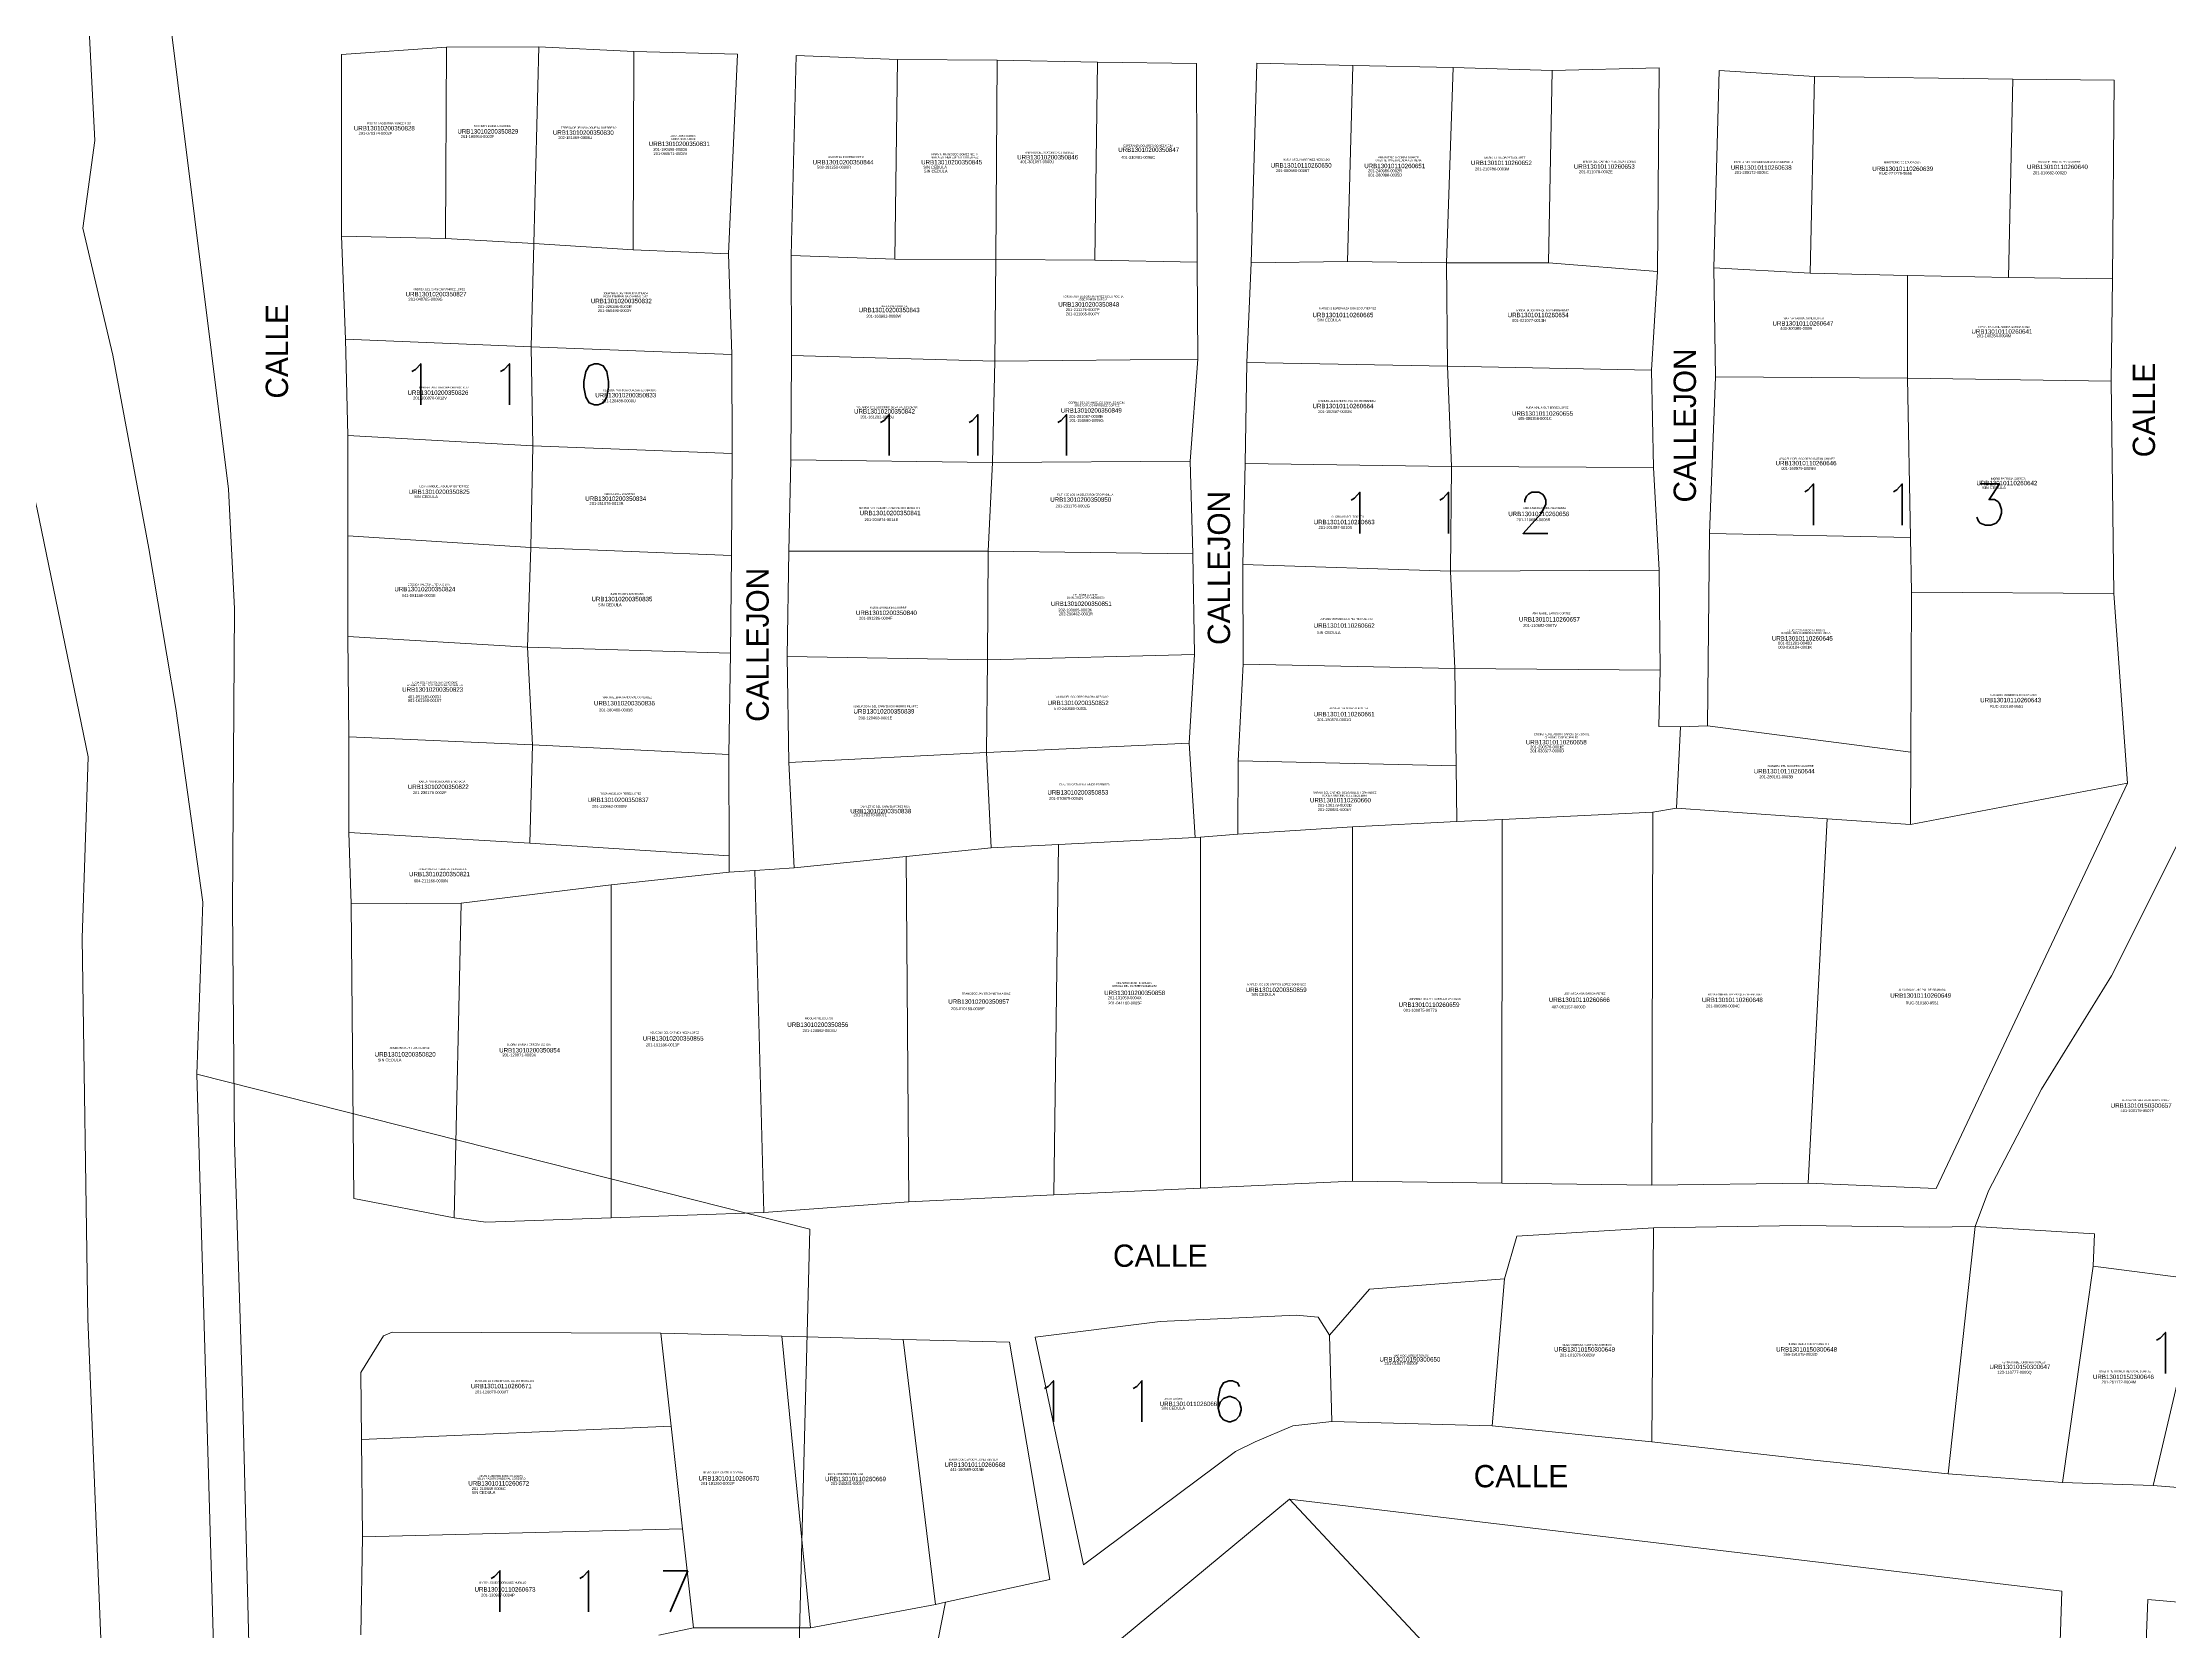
# Model space of a CAD drawing. Header units: metres. Extents: x 610261 to 617471, y 1314831 to 1317846.
# Drawn here: x 617148.4 to 617327.3, y 1316805.4 to 1316939 of the extents above; entities that cross this region are included whole.
import ezdxf

# ---------------------------------------------------------------- set-up
doc = ezdxf.new("R2010")
doc.units = ezdxf.units.M
for name, color, linetype, lineweight in [('101', 3, 'Continuous', 0), ('1ER CEDULA', 7, 'Continuous', 0), ('1ER PROPIETARIO', 150, 'Continuous', 0), ('2DA CEDULA', 7, 'Continuous', 0), ('2DO PROPIETARIO', 7, 'Continuous', 0), ('486', 7, 'Continuous', 0), ('4861', 7, 'Continuous', 0), ('CALLES', 7, 'Continuous', 0), ('NumMZLote', 172, 'Continuous', 0)]:
    doc.layers.add(name, color=color, linetype=linetype, lineweight=lineweight)
doc.layers.add('2', color=1, linetype='Continuous')
doc.styles.add('Style-ENGINEERING', font='ENGINEERING.shx')
doc.styles.add('Style-Txt', font='txt_____.ttf')

msp = doc.modelspace()

# ---------------------------------------------------------------- linework, layer by layer
at = {"layer": '2', "linetype": 'Continuous', "lineweight": 0}
for points in [[(617165.37555, 1317055.58367), (617161.77855, 1317017.46267), (617160.73555, 1316993.06267), (617157.66755, 1316974.51267), (617156.13055, 1316962.05967), (617152.04755, 1316945.03567), (617152.79455, 1316930.80067)], [(617152.79455, 1316930.80067), (617151.77055, 1316923.43067), (617154.29955, 1316912.75267), (617157.33055, 1316896.48167), (617159.60355, 1316883.00767), (617161.87255, 1316866.73867), (617161.34955, 1316852.25167)], [(617141.61355, 1316929.03567), (617143.38155, 1316919.12067), (617147.93455, 1316899.79767), (617152.23155, 1316878.95067), (617151.70655, 1316863.70167), (617152.18155, 1316831.67567), (617154.16255, 1316783.38067), (617150.55455, 1316735.09267), (617149.73755, 1316682.98867), (617149.46255, 1316663.41767)], [(617208.40355, 1316662.83367), (617212.90955, 1316839.22367), (617161.34955, 1316852.25167)], [(617161.34955, 1316852.25167), (617164.04655, 1316759.98467), (617166.25455, 1316686.01767), (617164.96155, 1316664.66867)]]:
    msp.add_lwpolyline(points, dxfattribs=at)
at = {"layer": '486', "linetype": 'Continuous', "lineweight": 0}
for points in [[(617182.2612, 1316922.54691), (617182.34855, 1316938.63667)], [(617189.68975, 1316922.13439), (617190.12455, 1316938.66867)], [(617198.06232, 1316921.59378), (617198.12155, 1316938.29367)], [(617220.28855, 1316937.62367), (617220.06126, 1316920.81521)], [(617228.57119, 1316920.77998), (617228.67355, 1316937.55967)], [(617236.881, 1316920.72317), (617237.10455, 1316937.39167)], [(617258.13674, 1316920.61769), (617258.58255, 1316937.11167)], [(617266.45602, 1316920.50799), (617267.00955, 1316936.94867)], [(617275.03601, 1316920.49496), (617275.36255, 1316936.69167)], [(617297.0575, 1316919.63463), (617297.41955, 1316936.18067)], [(617313.72338, 1316919.26366), (617314.08855, 1316935.95967)], [(617173.51355, 1316922.74967), (617182.2612, 1316922.54691)], [(617182.2612, 1316922.54691), (617189.68975, 1316922.13439)], [(617189.48237, 1316913.44686), (617189.68975, 1316922.13439)], [(617189.68975, 1316922.13439), (617198.06232, 1316921.59378)], [(617198.06232, 1316921.59378), (617206.06955, 1316921.25667)], [(617220.06126, 1316920.81521), (617211.34655, 1316921.11867)], [(617220.06126, 1316920.81521), (617228.57119, 1316920.77998)], [(617228.57119, 1316920.77998), (617228.46792, 1316912.25061)], [(617228.57119, 1316920.77998), (617236.881, 1316920.72317)], [(617236.881, 1316920.72317), (617245.48855, 1316920.56667)], [(617250.03755, 1316920.50367), (617258.13674, 1316920.61769)], [(617258.13674, 1316920.61769), (617266.45602, 1316920.50799)], [(617266.45602, 1316920.50799), (617275.03601, 1316920.49496)], [(617266.45602, 1316920.50799), (617266.5534, 1316911.80853)], [(617275.03601, 1316920.49496), (617284.21355, 1316919.77867)], [(617288.94955, 1316920.07667), (617297.0575, 1316919.63463)], [(617297.0575, 1316919.63463), (617305.22912, 1316919.45274)], [(617305.22912, 1316919.45274), (617305.22121, 1316910.80274)], [(617305.22912, 1316919.45274), (617313.72338, 1316919.26366)], [(617313.72338, 1316919.26366), (617322.47655, 1316919.15467)], [(617173.85555, 1316914.08867), (617189.48237, 1316913.44686)], [(617189.48237, 1316913.44686), (617206.36155, 1316912.80167)], [(617189.63046, 1316905.10818), (617189.48237, 1316913.44686)], [(617228.46792, 1316912.25061), (617211.37455, 1316912.72667)], [(617228.46792, 1316912.25061), (617228.29116, 1316903.71244)], [(617228.46792, 1316912.25061), (617245.55555, 1316912.41767)], [(617266.5534, 1316911.80853), (617249.65655, 1316912.13467)], [(617266.5534, 1316911.80853), (617283.70255, 1316911.47767)], [(617266.89044, 1316903.36526), (617266.5534, 1316911.80853)], [(617305.22121, 1316910.80274), (617289.07755, 1316910.92567)], [(617305.22121, 1316910.80274), (617322.36955, 1316910.56367)], [(617305.22121, 1316910.80274), (617305.49043, 1316897.40545)], [(617174.05455, 1316905.97467), (617189.63046, 1316905.10818)], [(617189.63046, 1316905.10818), (617189.45174, 1316896.56005)], [(617206.38255, 1316904.46167), (617189.63046, 1316905.10818)], [(617228.29116, 1316903.71244), (617211.32255, 1316903.92967)], [(617228.29116, 1316903.71244), (617227.92654, 1316896.24133)], [(617244.89255, 1316903.81467), (617228.29116, 1316903.71244)], [(617249.53255, 1316903.63567), (617266.89044, 1316903.36526)], [(617266.89044, 1316903.36526), (617266.79569, 1316894.56577)], [(617283.87955, 1316903.28067), (617266.89044, 1316903.36526)], [(617305.49043, 1316897.40545), (617288.57855, 1316897.73767)], [(617189.45174, 1316896.56005), (617174.05255, 1316897.53467)], [(617189.45174, 1316896.56005), (617189.1645, 1316888.18497)], [(617206.31855, 1316895.90167), (617189.45174, 1316896.56005)], [(617227.92654, 1316896.24133), (617211.15655, 1316896.24667)], [(617227.84722, 1316887.12167), (617227.92654, 1316896.24133)], [(617227.92654, 1316896.24133), (617245.11755, 1316896.03467)], [(617305.49043, 1316897.40545), (617305.58284, 1316892.80638)], [(617266.79569, 1316894.56577), (617249.34455, 1316895.12167)], [(617284.35655, 1316894.66367), (617266.79569, 1316894.56577)], [(617267.16228, 1316886.37396), (617266.79569, 1316894.56577)], [(617305.58284, 1316892.80638), (617305.50807, 1316879.35546)], [(617305.58284, 1316892.80638), (617322.58255, 1316892.70567)], [(617189.1645, 1316888.18497), (617174.05055, 1316889.07267)], [(617206.23255, 1316887.67767), (617189.1645, 1316888.18497)], [(617189.1645, 1316888.18497), (617189.59042, 1316879.966)], [(617210.99955, 1316887.40167), (617227.84722, 1316887.12167)], [(617227.84722, 1316887.12167), (617227.76732, 1316879.32208)], [(617227.84722, 1316887.12167), (617245.26855, 1316887.56867)], [(617249.35655, 1316886.76367), (617267.16228, 1316886.37396)], [(617267.16228, 1316886.37396), (617284.42955, 1316886.23167)], [(617267.16228, 1316886.37396), (617267.27617, 1316878.20427)], [(617189.59042, 1316879.966), (617174.14455, 1316880.62667)], [(617189.59042, 1316879.966), (617189.3589, 1316871.69924)], [(617189.59042, 1316879.966), (617206.11055, 1316879.14667)], [(617227.76732, 1316879.32208), (617244.81255, 1316880.10967)], [(617286.13755, 1316881.47467), (617285.80232, 1316874.63288)], [(617305.50807, 1316879.35546), (617288.40155, 1316881.57567)], [(617227.76732, 1316879.32208), (617211.13855, 1316878.48167)], [(617227.76732, 1316879.32208), (617228.17197, 1316871.29227)], [(617248.93055, 1316878.60867), (617267.27617, 1316878.20427)], [(617267.27617, 1316878.20427), (617267.34169, 1316873.50473)], [(617305.50807, 1316879.35546), (617305.47416, 1316873.25555)], [(617305.47416, 1316873.25555), (617323.74337, 1316876.74784)], [(617285.80232, 1316874.63288), (617283.82863, 1316874.30953)], [(617285.80232, 1316874.63288), (617298.4713, 1316873.74586)], [(617248.92255, 1316872.44867), (617258.55215, 1316873.07567)], [(617258.55215, 1316873.07567), (617258.55155, 1316843.25567)], [(617258.55215, 1316873.07567), (617267.34169, 1316873.50473)], [(617267.34169, 1316873.50473), (617271.15715, 1316873.69098)], [(617271.1146, 1316843.09303), (617271.15715, 1316873.69098)], [(617271.15715, 1316873.69098), (617283.82863, 1316874.30953)], [(617283.82863, 1316874.30953), (617283.73355, 1316842.92967)], [(617298.4713, 1316873.74586), (617296.89355, 1316843.09967)], [(617298.4713, 1316873.74586), (617305.47416, 1316873.25555)], [(617189.3589, 1316871.69924), (617174.15455, 1316872.58267)], [(617189.3589, 1316871.69924), (617206.1295, 1316870.63669)], [(617221.00852, 1316870.56769), (617228.17197, 1316871.29227)], [(617228.17197, 1316871.29227), (617233.8248, 1316871.57693)], [(617233.8248, 1316871.57693), (617233.43855, 1316842.10267)], [(617233.8248, 1316871.57693), (617245.33755, 1316872.15667)], [(617245.76613, 1316872.19158), (617245.775, 1316842.66907)], [(617196.2011, 1316868.18958), (617206.13255, 1316869.26767)], [(617208.28818, 1316869.40496), (617209.05555, 1316840.64067)], [(617211.59655, 1316869.61567), (617221.00852, 1316870.56769)], [(617221.00852, 1316870.56769), (617221.24655, 1316841.51867)], [(617183.58442, 1316866.65219), (617196.2011, 1316868.18958)], [(617196.2011, 1316868.18958), (617196.19381, 1316840.17958)], [(617174.33455, 1316866.60367), (617183.58442, 1316866.65219)], [(617183.58442, 1316866.65219), (617182.99855, 1316840.18867)], [(617283.86455, 1316839.32467), (617283.73955, 1316821.34067)], [(617310.92655, 1316839.45167), (617308.66155, 1316818.63867)], [(617310.92655, 1316839.45167), (617320.95755, 1316838.83467), (617320.84255, 1316836.10667)], [(617320.84255, 1316836.10667), (617318.28155, 1316817.90367)], [(617320.84255, 1316836.10667), (617329.94755, 1316834.93367)], [(617271.33959, 1316835.03782), (617270.30955, 1316822.68067)], [(617329.94755, 1316834.93367), (617325.88755, 1316817.65467)], [(617200.39255, 1316830.48167), (617201.25393, 1316822.65895)], [(617210.57255, 1316830.23467), (617212.97335, 1316805.70186)], [(617223.4933, 1316807.65647), (617220.77855, 1316829.94867)], [(617256.62255, 1316830.31967), (617256.82955, 1316823.05067)], [(617175.20757, 1316821.52899), (617201.25393, 1316822.65895)], [(617201.25393, 1316822.65895), (617202.20397, 1316814.0311)], [(617253.26755, 1316816.50867), (617274.00155, 1316794.31567), (617293.11255, 1316773.92867)], [(617175.29455, 1316813.34167), (617202.20397, 1316814.0311)], [(617202.20397, 1316814.0311), (617203.12337, 1316805.68157)], [(617212.97335, 1316805.70186), (617223.4933, 1316807.65647)], [(617223.4933, 1316807.65647), (617224.32355, 1316807.83867)], [(617200.21354, 1316805.07275), (617203.12337, 1316805.68157)], [(617203.12337, 1316805.68157), (617212.97335, 1316805.70186)]]:
    msp.add_lwpolyline(points, dxfattribs=at)
at = {"layer": '4861', "linetype": 'Continuous', "lineweight": 0}
for points in [[(617173.51355, 1316922.74967), (617173.53755, 1316938.03167), (617182.34855, 1316938.63667)], [(617182.34855, 1316938.63667), (617190.12455, 1316938.66867)], [(617190.12455, 1316938.66867), (617198.12155, 1316938.29367)], [(617198.12155, 1316938.29367), (617206.82855, 1316938.04667)], [(617206.82855, 1316938.04667), (617206.06955, 1316921.25667)], [(617211.34655, 1316921.11867), (617211.76455, 1316937.95767)], [(617211.76455, 1316937.95767), (617220.28855, 1316937.62367)], [(617220.28855, 1316937.62367), (617228.67355, 1316937.55967)], [(617228.67355, 1316937.55967), (617237.10455, 1316937.39167)], [(617237.10455, 1316937.39167), (617245.42855, 1316937.28067)], [(617245.42855, 1316937.28067), (617245.48855, 1316920.56667)], [(617250.03755, 1316920.50367), (617250.50655, 1316937.30267)], [(617250.50655, 1316937.30267), (617258.58255, 1316937.11167)], [(617258.58255, 1316937.11167), (617267.00955, 1316936.94867)], [(617267.00955, 1316936.94867), (617275.36255, 1316936.69167)], [(617275.36255, 1316936.69167), (617284.34355, 1316936.89667)], [(617284.34355, 1316936.89667), (617284.21355, 1316919.77867)], [(617297.41955, 1316936.18067), (617289.39855, 1316936.68267), (617288.94955, 1316920.07667)], [(617314.08855, 1316935.95967), (617297.41955, 1316936.18067)], [(617322.47655, 1316919.15467), (617322.61955, 1316935.86667), (617314.08855, 1316935.95967)], [(617173.85555, 1316914.08867), (617173.51355, 1316922.74967)], [(617206.06955, 1316921.25667), (617206.36155, 1316912.80167)], [(617211.37455, 1316912.72667), (617211.34655, 1316921.11867)], [(617245.48855, 1316920.56667), (617245.55555, 1316912.41767)], [(617249.65655, 1316912.13467), (617250.03755, 1316920.50367)], [(617284.21355, 1316919.77867), (617283.70255, 1316911.47767)], [(617288.94955, 1316920.07667), (617289.07755, 1316910.92567)], [(617322.36955, 1316910.56367), (617322.47655, 1316919.15467)], [(617174.05455, 1316905.97467), (617173.85555, 1316914.08867)], [(617206.36155, 1316912.80167), (617206.38255, 1316904.46167)], [(617211.32255, 1316903.92967), (617211.37455, 1316912.72667)], [(617245.55555, 1316912.41767), (617244.89255, 1316903.81467)], [(617249.53255, 1316903.63567), (617249.65655, 1316912.13467)], [(617283.70255, 1316911.47767), (617283.87955, 1316903.28067)], [(617288.57855, 1316897.73767), (617289.07755, 1316910.92567)], [(617322.58255, 1316892.70567), (617322.36955, 1316910.56367)], [(617174.05255, 1316897.53467), (617174.05455, 1316905.97467)], [(617206.38255, 1316904.46167), (617206.31855, 1316895.90167)], [(617211.15655, 1316896.24667), (617211.32255, 1316903.92967)], [(617244.89255, 1316903.81467), (617245.11755, 1316896.03467)], [(617249.34455, 1316895.12167), (617249.53255, 1316903.63567)], [(617283.87955, 1316903.28067), (617284.35655, 1316894.66367)], [(617288.40155, 1316881.57567), (617288.57855, 1316897.73767)], [(617174.05055, 1316889.07267), (617174.05255, 1316897.53467)], [(617210.99955, 1316887.40167), (617211.15655, 1316896.24667)], [(617245.11755, 1316896.03467), (617245.26855, 1316887.56867)], [(617206.31855, 1316895.90167), (617206.23255, 1316887.67767)], [(617249.35655, 1316886.76367), (617249.34455, 1316895.12167)], [(617284.35655, 1316894.66367), (617284.42955, 1316886.23167)], [(617323.74337, 1316876.74784), (617322.58255, 1316892.70567)], [(617174.14455, 1316880.62667), (617174.05055, 1316889.07267)], [(617206.23255, 1316887.67767), (617206.11055, 1316879.14667)], [(617211.13855, 1316878.48167), (617210.99955, 1316887.40167)], [(617245.26855, 1316887.56867), (617244.81255, 1316880.10967)], [(617248.93055, 1316878.60867), (617249.35655, 1316886.76367)], [(617284.42955, 1316886.23167), (617284.33055, 1316881.51367), (617286.13755, 1316881.47467)], [(617174.15455, 1316872.58267), (617174.14455, 1316880.62667)], [(617244.81255, 1316880.10967), (617245.33755, 1316872.15667)], [(617286.13755, 1316881.47467), (617288.40155, 1316881.57567)], [(617206.11055, 1316879.14667), (617206.1295, 1316870.63669)], [(617211.59655, 1316869.61567), (617211.13855, 1316878.48167)], [(617248.92255, 1316872.44867), (617248.93055, 1316878.60867)], [(617336.98755, 1316878.66267), (617327.85155, 1316871.44667), (617322.40455, 1316860.54067), (617316.51455, 1316851.01467), (617312.05855, 1316842.45967), (617310.92655, 1316839.45167)], [(617307.63399, 1316842.6464), (617323.74337, 1316876.74784)], [(617174.33455, 1316866.60367), (617174.15455, 1316872.58267)], [(617245.33755, 1316872.15667), (617245.76613, 1316872.19158)], [(617245.76613, 1316872.19158), (617248.92255, 1316872.44867)], [(617206.1295, 1316870.63669), (617206.13255, 1316869.26767)], [(617206.13255, 1316869.26767), (617208.28818, 1316869.40496)], [(617208.28818, 1316869.40496), (617211.59655, 1316869.61567)], [(617182.99855, 1316840.18867), (617174.57255, 1316841.80967), (617174.33455, 1316866.60367)], [(617245.775, 1316842.66907), (617233.43855, 1316842.10267)], [(617258.55155, 1316843.25567), (617245.775, 1316842.66907)], [(617271.1146, 1316843.09303), (617258.55155, 1316843.25567)], [(617283.73355, 1316842.92967), (617271.1146, 1316843.09303)], [(617296.89355, 1316843.09967), (617283.73355, 1316842.92967)], [(617296.89355, 1316843.09967), (617307.63399, 1316842.6464)], [(617209.05555, 1316840.64067), (617196.19381, 1316840.17958)], [(617221.24655, 1316841.51867), (617209.05555, 1316840.64067)], [(617233.43855, 1316842.10267), (617221.24655, 1316841.51867)], [(617196.19381, 1316840.17958), (617185.65255, 1316839.80167), (617182.99855, 1316840.18867)], [(617271.33959, 1316835.03782), (617272.385, 1316838.63915), (617283.86455, 1316839.32467)], [(617310.92655, 1316839.45167), (617307.05055, 1316839.39667), (617296.23955, 1316839.53867), (617283.86455, 1316839.32467)], [(617256.62255, 1316830.31967), (617259.97308, 1316834.16466), (617271.33959, 1316835.03782)], [(617256.82955, 1316823.05067), (617253.54255, 1316822.67367), (617250.37455, 1316821.34367), (617248.72955, 1316820.51067), (617235.94655, 1316810.98867), (617231.86255, 1316830.13067), (617242.39055, 1316831.46367), (617253.80855, 1316831.98367), (617255.66955, 1316831.82667), (617256.62255, 1316830.31967)], [(617175.20757, 1316821.52899), (617175.14755, 1316827.17867), (617177.05755, 1316830.24567), (617177.78055, 1316830.56167), (617200.39255, 1316830.48167)], [(617210.57255, 1316830.23467), (617200.39255, 1316830.48167)], [(617220.77855, 1316829.94867), (617210.57255, 1316830.23467)], [(617229.72055, 1316829.71467), (617220.77855, 1316829.94867)], [(617229.72055, 1316829.71467), (617233.10455, 1316809.76567)], [(617270.30955, 1316822.68067), (617256.82955, 1316823.05067)], [(617283.73955, 1316821.34067), (617270.30955, 1316822.68067)], [(617175.29455, 1316813.34167), (617175.20757, 1316821.52899)], [(617308.66155, 1316818.63867), (617297.34955, 1316819.78267), (617283.73955, 1316821.34067)], [(617318.28155, 1316817.90367), (617308.66155, 1316818.63867)], [(617325.88755, 1316817.65467), (617318.28155, 1316817.90367)], [(617333.93855, 1316817.00967), (617325.88755, 1316817.65467)], [(617316.24655, 1316749.19567), (617318.22569, 1316808.77621), (617253.26755, 1316816.50867)], [(617175.16355, 1316805.08867), (617175.29455, 1316813.34167)], [(617233.10455, 1316809.76567), (617224.32355, 1316807.83867)], [(617224.32355, 1316807.83867), (617222.41155, 1316798.13767), (617201.56655, 1316787.12367)], [(617324.79355, 1316791.49867), (617325.44955, 1316808.06767)], [(617325.44955, 1316808.06767), (617333.14555, 1316807.41467)]]:
    msp.add_lwpolyline(points, dxfattribs=at)
at = {"layer": 'CALLES', "linetype": 'Continuous', "lineweight": 0}
for points in [[(617164.52255, 1316891.42167), (617164.01655, 1316901.45967), (617156.92455, 1316958.38567), (617156.08255, 1316965.02567), (617160.33855, 1316965.22567), (617163.04855, 1316994.78667), (617163.91055, 1317017.77267)], [(617164.52255, 1316891.42167), (617164.35855, 1316866.32767), (617164.52855, 1316846.56967), (617165.21055, 1316825.57367), (617166.18755, 1316786.50367), (617163.72355, 1316752.11367), (617160.11255, 1316719.85667)], [(617253.26755, 1316816.50867), (617184.44055, 1316759.41967)]]:
    msp.add_lwpolyline(points, dxfattribs=at)

# ---------------------------------------------------------------- texts
at = {"layer": '101', "linetype": 'Continuous', "lineweight": 0, "style": 'Style-ENGINEERING'}
for s, p in [('URB13010200350828', (617174.56657, 1316931.64392)), ('URB13010200350829', (617183.27432, 1316931.38164)), ('URB13010200350830', (617191.30013, 1316931.27673)), ('URB13010200350831', (617199.37841, 1316930.33251)), ('URB13010200350847', (617238.85178, 1316929.83418)), ('URB13010200350844', (617213.14819, 1316928.78505)), ('URB13010200350845', (617222.27559, 1316928.78505)), ('URB13010200350846', (617230.35386, 1316929.2047)), ('URB13010110260650', (617251.67735, 1316928.52277)), ('URB13010110260651', (617259.5458, 1316928.47032)), ('URB13010110260652', (617268.51583, 1316928.7326)), ('URB13010110260653', (617277.17112, 1316928.41786)), ('URB13010110260638', (617290.36389, 1316928.33917)), ('URB13010110260639', (617302.27147, 1316928.23426)), ('URB13010110260640', (617315.28064, 1316928.39163)), ('URB13010200350827', (617178.92044, 1316917.69054)), ('URB13010200350832', (617194.49997, 1316917.11352)), ('URB13010200350843', (617217.02996, 1316916.35291)), ('URB13010200350848', (617233.81598, 1316916.82501)), ('URB13010110260665', (617255.19193, 1316915.93326)), ('URB13010110260654', (617271.61075, 1316915.93326)), ('URB13010110260647', (617293.87846, 1316915.2251)), ('URB13010110260641', (617310.61202, 1316914.54316)), ('URB13010200350826', (617179.07781, 1316909.40244)), ('URB13010200350833', (617194.86716, 1316909.19262)), ('URB13010110260664', (617255.19193, 1316908.27463)), ('URB13010200350842', (617216.63653, 1316907.82875)), ('URB13010200350849', (617234.0258, 1316907.90744)), ('URB13010110260655', (617271.97795, 1316907.64516)), ('URB13010110260646', (617294.14074, 1316903.47488)), ('URB13010200350825', (617179.18273, 1316901.06189)), ('URB13010110260642', (617311.03168, 1316901.79628)), ('URB13010200350834', (617194.02786, 1316900.48487)), ('URB13010200350841', (617217.10864, 1316899.27838)), ('URB13010200350850', (617233.13405, 1316900.40619)), ('URB13010110260656', (617271.66321, 1316899.19969)), ('URB13010110260663', (617255.29684, 1316898.51776)), ('URB13010200350824', (617177.97623, 1316892.8787)), ('URB13010200350835', (617194.55243, 1316892.0394)), ('URB13010200350840', (617216.7939, 1316890.88536)), ('URB13010200350851', (617233.1865, 1316891.64598)), ('URB13010110260657', (617272.55497, 1316890.33457)), ('URB13010110260662', (617255.29684, 1316889.81001)), ('URB13010110260645', (617293.826, 1316888.73466)), ('URB13010200350823', (617178.63193, 1316884.43324)), ('URB13010200350836', (617194.76225, 1316883.2792)), ('URB13010200350852', (617232.92422, 1316883.30543)), ('URB13010110260643', (617311.34641, 1316883.54148)), ('URB13010200350839', (617216.58408, 1316882.59727)), ('URB13010110260661', (617255.29684, 1316882.36121)), ('URB13010110260658', (617273.13199, 1316880.00068)), ('URB13010200350822', (617179.10404, 1316876.25005)), ('URB13010110260644', (617292.30477, 1316877.56146)), ('URB13010200350837', (617194.23769, 1316875.14847)), ('URB13010200350838', (617216.3218, 1316874.20426)), ('URB13010200350853', (617232.89799, 1316875.77795)), ('URB13010110260660', (617254.9821, 1316875.12224)), ('URB13010200350821', (617179.20895, 1316868.90617)), ('URB13010200350857', (617224.55744, 1316858.17885)), ('URB13010200350858', (617237.67152, 1316858.91324)), ('URB13010200350859', (617249.5791, 1316859.17552)), ('URB13010110260666', (617275.07287, 1316858.33622)), ('URB13010110260648', (617287.93778, 1316858.32311)), ('URB13010110260649', (617303.77959, 1316858.6903)), ('URB13010200350856', (617211.02371, 1316856.23797)), ('URB13010110260659', (617262.4309, 1316857.91657)), ('URB13010200350855', (617198.85384, 1316855.08393)), ('URB13010200350820', (617176.32386, 1316853.74629)), ('URB13010200350854', (617186.78889, 1316854.08726)), ('URB13010150300657', (617322.3282, 1316849.43473)), ('URB13010150300650', (617260.82317, 1316828.08501)), ('URB13010150300649', (617275.51094, 1316828.92431)), ('URB13010150300648', (617294.18539, 1316828.92431)), ('URB13010110260671', (617184.40213, 1316825.83953)), ('URB13010150300647', (617312.12545, 1316827.45554)), ('URB13010150300646', (617320.83319, 1316826.61624)), ('URB13010110260667', (617242.34013, 1316824.34453)), ('URB13010110260668', (617224.2427, 1316819.23004)), ('URB13010110260672', (617184.1923, 1316817.65635)), ('URB13010110260670', (617203.54868, 1316818.076)), ('URB13010110260669', (617214.19732, 1316818.02354)), ('URB13010110260673', (617184.71687, 1316808.73877))]:
    msp.add_text(s, height=0.375, dxfattribs=at).set_placement(p)
at = {"layer": '1ER CEDULA', "linetype": 'Continuous', "lineweight": 0, "style": 'Style-ENGINEERING'}
for s, p in [('201-070374-0002F', (617174.968, 1316931.28533)), ('201-190954-0003F', (617183.55959, 1316931.00892)), ('202-151069-0008U', (617191.75961, 1316930.91679)), ('201-190459-0000S', (617199.75232, 1316929.92634)), ('569-181250-0000R', (617213.5265, 1316928.42914)), ('SIN CEDULA', (617222.4636, 1316928.42914)), ('401-301057-0000U', (617230.61755, 1316928.88982)), ('401-310381-0006C', (617239.09397, 1316929.25836)), ('201-080980-0006T', (617252.11956, 1316928.14122)), ('201-240986-0002R', (617259.8589, 1316928.1297)), ('201-210788-0003M', (617268.85358, 1316928.27942)), ('201-011078-0002E', (617277.6064, 1316928.04909)), ('201-280172-0005C', (617290.68958, 1316927.98574)), ('RUC-271279-9555', (617302.82836, 1316927.91088)), ('201-110882-0002D', (617315.78485, 1316927.95695)), ('201-040765-0009G', (617179.16014, 1316917.32687)), ('201-220286-0002R', (617195.07647, 1316916.70496)), ('201-160983-0008W', (617217.67258, 1316915.89878)), ('201-211276-0007P', (617234.44115, 1316916.45159)), ('SIN CEDULA', (617255.58614, 1316915.57631)), ('001-021077-0013H', (617271.97465, 1316915.54176)), ('443-300380-0006L', (617294.53621, 1316914.87378)), ('201-140284-0004M', (617311.05141, 1316914.25187)), ('201-300870-0012V', (617179.55172, 1316909.01169)), ('201-120488-0000U', (617195.42197, 1316908.78135)), ('201-161282-0006U', (617217.16584, 1316907.42236)), ('201-291087-0000B', (617234.71756, 1316907.46843)), ('201-100387-0003S', (617255.65524, 1316907.87152)), ('405-080356-0001C', (617272.45836, 1316907.29567)), ('001-160979-0005M', (617294.62835, 1316903.09201)), ('SIN CEDULA', (617311.51209, 1316901.47965)), ('SIN CEDULA', (617179.64385, 1316900.71954)), ('201-251076-0013R', (617194.38545, 1316900.14369)), ('201-231176-0002G', (617233.5889, 1316899.93639)), ('201-200874-0014E', (617217.51134, 1316898.7847)), ('201-201087-0010S', (617255.70131, 1316898.12824)), ('201-110683-0008R', (617272.34895, 1316898.77894)), ('041-091188-0003E', (617178.60733, 1316892.40435)), ('SIN CEDULA', (617195.0995, 1316891.6212)), ('201-091286-0004F', (617217.05067, 1316890.49255)), ('202-190165-0002K', (617233.81924, 1316891.18356)), ('SIN CEDULA', (617255.5631, 1316889.28328)), ('201-110682-0007V', (617272.91904, 1316889.88791)), ('001-021281-0040D', (617294.35194, 1316888.39648)), ('401-051183-0003J', (617179.11407, 1316883.88186)), ('201-280480-0003B', (617195.19163, 1316882.77624)), ('201-120468-0001E', (617217.0046, 1316882.10826)), ('570-240880-0003L', (617233.4507, 1316882.89141)), ('201-150570-0001G', (617255.58614, 1316881.95854)), ('RUC-310180-9551', (617312.17601, 1316883.08514)), ('201-290576-0001E', (617273.5064, 1316879.66093)), ('201-280181-0003B', (617292.77413, 1316877.15601)), ('201-230178-0002F', (617179.52868, 1316875.82005)), ('201-110662-0000W', (617194.59276, 1316874.66836)), ('201-070879-0004N', (617233.03609, 1316875.33634)), ('201-130179-0002D', (617255.6322, 1316874.7605)), ('201-170378-0007L', (617216.58999, 1316873.95432)), ('604-211166-0000N', (617179.62082, 1316868.40318)), ('201-131059-0004X', (617237.97683, 1316858.56777)), ('SIN CEDULA', (617250.05804, 1316858.84417)), ('203-010158-0005E', (617224.79001, 1316857.64642)), ('001-100875-0077S', (617262.84753, 1316857.51973)), ('407-061157-0000D', (617275.30303, 1316857.8019)), ('201-080380-0004C', (617288.28255, 1316857.87676)), ('RUC-310180-9551', (617305.07356, 1316858.13646)), ('201-191186-0013F', (617199.13041, 1316854.60596)), ('201-120852-0003U', (617212.30571, 1316855.80372)), ('SIN CEDULA', (617176.58036, 1316853.33911)), ('201-120871-0009X', (617187.06072, 1316853.75371)), ('401-100179-0007F', (617323.14601, 1316849.07445)), ('201-010477-0000F', (617261.25101, 1316827.81094)), ('201-101076-0002W', (617276.00257, 1316828.5104)), ('365-191079-0003D', (617294.80399, 1316828.58035)), ('123-110777-0000Q', (617312.79404, 1316827.06952)), ('201-261172-0004M', (617321.55824, 1316826.24416)), ('201-120870-0000T', (617184.74571, 1316825.41085)), ('SIN CEDULA', (617242.47518, 1316824.04638)), ('441-190589-0015B', (617224.70883, 1316818.89251)), ('201-210588-0006C', (617184.48178, 1316817.27588)), ('201-181260-0002P', (617203.74457, 1316817.71421)), ('201-240281-0003Y', (617214.66974, 1316817.70478)), ('201-130987-0004P', (617185.26416, 1316808.32083))]:
    msp.add_text(s, height=0.24, dxfattribs=at).set_placement(p)
at = {"layer": '1ER PROPIETARIO', "linetype": 'Continuous', "lineweight": 0, "char_height": 0.16384, "attachment_point": 5, "line_spacing_factor": 0.75, "style": 'Style-ENGINEERING'}
for s, insert in [('\\H0.163840;ROSITA ARGENTINA NUNEZ RIOS', (617177.52471, 1316932.23688)), ('\\H0.163840;DOLORES MARIA NOGUERA ', (617186.20843, 1316932.00654)), ('\\H0.163840;TERESA DE JESUS NOGUERA GUERRERO', (617194.31632, 1316931.86834)), ('\\H0.163840;JUAN JOSE COREA ', (617202.26296, 1316931.17737)), ('\\H0.163840;ESPERANZA DOLORES GOMEZ MEJIA ', (617241.38003, 1316930.35962)), ('\\H0.163840;AGUSTINA MORENO ORTIZ', (617215.95653, 1316929.41524)), ('\\H0.163840;MARVIN FRANCISCO GOMEZ MEJIA ', (617225.10093, 1316929.63025)), ('\\H0.163840;AMPARO DEL SOCORRO GUTIERREZ', (617233.07061, 1316929.78378)), ('\\H0.163840;MARIA ARELY MARTINEZ MERCADO', (617254.66475, 1316929.1849)), ('\\H0.163840;ANA PATRICIA COREA DUARTE ', (617262.42713, 1316929.37067)), ('\\H0.163840;MARIA LUISA OPORTA DUARTE', (617271.38726, 1316929.34614)), ('\\H0.163840;TERESA DEL CARMEN MENDOZA FLORES', (617280.09401, 1316929.02367)), ('\\H0.163840;ESTELA DEL SOCORRO MERCADO BRIZUELA ', (617293.13112, 1316928.9776)), ('\\H0.163840;MINISTERIO DE EDUCACION ', (617304.80923, 1316928.95457)), ('\\H0.163840;ROSA DELFINA LOPEZ AGUIRRE ', (617318.00757, 1316929.00063)), ('\\H0.163840;ANDREA DEL CARMEN RAMIREZ LOPEZ', (617181.73989, 1316918.27842)), ('\\H0.163840;JONATHAN JAVIER RUIZ ESTRADA', (617197.42587, 1316917.93296)), ('\\H0.163840;NORMA AUXILIADORA RAMIREZ DE LA ROCHA ', (617236.73298, 1316917.66038)), ('\\H0.163840;MARIA INES URBINA ', (617220.01047, 1316916.86184)), ('\\H0.163840;MARLENE ESPERANZA GOMEZ GUTIERREZ', (617258.14285, 1316916.68333)), ('\\H0.163840;MIGDALIA JOSEFA QUIROZ HERNANDEZ', (617274.56591, 1316916.48179)), ('\\H0.163840;MARINA YADIRA DAVILA LUMBI', (617296.49405, 1316915.84836)), ('\\H0.163840;DEYANIRA AUXILIADORA GARCIA MENA ', (617313.33172, 1316915.11128)), ('\\H0.163840;MARIBEL AUXILIADORA OBANDO RUIZ', (617182.14298, 1316910.02082)), ('\\H0.163840;CLAUDIA PATRICIA GUADAMUZ OBANDO', (617197.75986, 1316909.79048)), ('\\H0.163840;CORINA DE LOS ANGELES CANALES MEJIA ', (617237.05156, 1316908.74704)), ('\\H0.163840;MANUEL ALEJANDRO DUARTE HERNANDEZ', (617258.1083, 1316908.89217)), ('\\H0.163840;YOLANDA DEL SOCORRO SILVA VALDELOMAR', (617219.40007, 1316908.35087)), ('\\H0.163840;AURA ADILIA GUTIERREZ LOPEZ ', (617274.92294, 1316908.32784)), ('\\H0.163840;ARACELY DEL SOCORRO GAITAN CHAVEZ', (617296.78197, 1316904.02629)), ('\\H0.163840;ILEANA MIGUEL AGUILAR GUTIERREZ', (617182.14298, 1316901.70564)), ('\\H0.163840;INGRID PATRICIA CORREA', (617313.70026, 1316902.35058)), ('\\H0.163840;ALBA LUZ RUIZ GAITAN ', (617196.88458, 1316901.06069)), ('\\H0.163840;NORMA DEL CARMEN CORDONERO MORALES', (617219.63041, 1316899.87445)), ('\\H0.163840;RUTH DE LOS ANGELES ROMERO PADILLA ', (617236.07651, 1316901.00311)), ('\\H0.163840;KARLA MARIA MORA CHAVARRIA ', (617274.6926, 1316899.87445)), ('\\H0.163840;GLORIA ISABEL TORRES', (617258.15436, 1316899.14889)), ('\\H0.163840;JESSICA VALERIA URENA SILVA ', (617180.87612, 1316893.43652)), ('\\H0.163840;JUAN RAMON ZAMBRANA ', (617197.52952, 1316892.65337)), ('\\H0.163840;PETRONILA AMPIE ', (617236.12258, 1316892.58116)), ('\\H0.163840;MARIA ASUNCION AGUIRRE', (617219.51524, 1316891.49017)), ('\\H0.163840;JOHANA VERONICA LOPEZ HERNANDEZ ', (617258.0392, 1316890.5573)), ('\\H0.163840;ANA ISABEL LARIOS CORTEZ', (617275.29148, 1316891.02949)), ('\\H0.163840;JULIO CESAR ROCHA ROJAS', (617296.68983, 1316889.58988)), ('\\H0.163840;LIGIA DEL CARMEN SANDINO DIAZ', (617181.39054, 1316885.19815)), ('\\H0.163840;MARTA ELENA SANDOVAL GONZALEZ', (617197.55256, 1316883.96964)), ('\\H0.163840;IVANIA DEL SOCORRO ROCHA AREVALO', (617235.77707, 1316884.0042)), ('\\H0.163840;ALCALDIA MUNICIPAL DE GRANADA', (617314.1379, 1316884.15391)), ('\\H0.163840;AUXILIADORA DEL CARMEN CHAMORRO PILARTE ', (617219.2849, 1316883.19801)), ('\\H0.163840;ROSA ALINA SOLANO MOLINA ', (617258.22347, 1316883.04829)), ('\\H0.163840;ERCIKA AUXILIADORA GARCIA SANDOVAL', (617276.15524, 1316880.84857)), ('\\H0.163840;XIOMARA DEL SOCORRO AGUIRRE', (617295.39994, 1316878.18817)), ('\\H0.163840;KARLA PATRICIA DUARTE MORAGA ', (617181.98174, 1316876.87525)), ('\\H0.163840;CLAUDIA CATALINA LARIOS ESPINOZA ', (617236.00741, 1316876.63339)), ('\\H0.163840;ROSA ANGELICA PEREZ LOPEZ', (617196.99975, 1316875.86176)), ('\\H0.163840;JAMILETHE DEL CARMEN PEREZ ROA', (617219.23884, 1316874.75614)), ('\\H0.163840;SARAHI DEL CARMEN DELGADILLO HERNANDEZ', (617257.90099, 1316875.93508)), ('\\H0.163840;ZORAYDA DEL CARMEN CHAVARRIA ', (617182.02781, 1316869.50445)), ('\\H0.163840;FRANCISCO JAVIER ZAMBRANA DIAZ', (617227.73829, 1316859.03561)), ('\\H0.163840;EDUARDO JOSE IRIGOLLEN ', (617240.19196, 1316859.92557)), ('\\H0.163840;MARLEN DE LOS SANTOS LOPEZ GONZALEZ ', (617252.17711, 1316859.81875)), ('\\H0.163840;JOHANNA MAURIN CASTILLO VANEGAS', (617265.49061, 1316858.58645)), ('\\H0.163840;LEONARDA ABA GARCIA PEREZ ', (617278.06704, 1316859.03561)), ('\\H0.163840;ROSA ESMERALDA VASQUEZ BERMUDEZ', (617290.73561, 1316858.94347)), ('\\H0.163840;ALCALDIA MUNICIPAL DE GRANADA', (617306.46766, 1316859.35808)), ('\\H0.163840;NICOLAS VELIZ LUGO', (617213.6877, 1316856.96257)), ('\\H0.163840;GLORIA MARIA HERRERA OCHOA ', (617189.28344, 1316854.73981)), ('\\H0.163840;AZUCENA DEL CARMEN MEZA LOPEZ', (617201.5374, 1316855.7533)), ('\\H0.163840;JOSEFANA RUTH LUNA LOPEZ', (617179.24072, 1316854.46341)), ('\\H0.163840;BEXZAYDA MARIA PALACIOS LOPEZ', (617325.28512, 1316850.07619)), ('\\H0.163840;MARIA DOLORES BRIONES', (617263.47405, 1316828.58885)), ('\\H0.163840;OLGA VANESSA MARTINEZ ACEVEDO ', (617278.28157, 1316829.48415)), ('\\H0.163840;JUANA MARIA LOPEZ CANALES ', (617296.91512, 1316829.5541)), ('\\H0.163840;REYNA ISABEL URBINA MORALES ', (617314.98911, 1316828.02928)), ('\\H0.163840;DORA DE LA CONCEPCION GARAY MORALES ', (617187.22937, 1316826.46099)), ('\\H0.163840;JOSEFA PETRONILA MENOCAL DUARTE', (617323.49451, 1316827.27387)), ('\\H0.163840;AUXILIADORA', (617243.50482, 1316824.95277)), ('\\H0.163840;MARIA CONCEPCION LOPEZ SEVILLA ', (617226.67874, 1316819.84368)), ('\\H0.163840;KEVIN KLIFFORD BRENES GARAY', (617186.94657, 1316818.45585)), ('\\H0.163840;SILVIO JOSE CASTRILLO VEGA ', (617205.60137, 1316818.75964)), ('\\H0.163840;JUAN JOSE PEREZ MUNOZ', (617215.91382, 1316818.62767)), ('\\H0.163840;BYRON JOSE RODRIGUEZ MURILLO', (617187.0974, 1316809.49352))]:
    msp.add_mtext(s, dxfattribs=dict(at, insert=insert))
at = {"layer": '2DA CEDULA', "linetype": 'Continuous', "lineweight": 0, "style": 'Style-ENGINEERING'}
for s, p in [('201-090671-0002V', (617199.76768, 1316929.57309)), ('SIN CEDULA', (617222.50967, 1316928.09127)), ('001-260986-0035D', (617259.86748, 1316927.76908)), ('201-060490-0003Y', (617195.08415, 1316916.36707)), ('201-011065-0007Y', (617234.44115, 1316916.09068)), ('201-150580-0005G', (617234.74836, 1316907.12956)), ('202-290462-0001R', (617233.86545, 1316890.8601)), ('003-030184-0001K', (617294.36346, 1316888.05097)), ('001-161160-0019T', (617179.1064, 1316883.57469)), ('201-030377-0000D', (617273.49488, 1316879.33845)), ('201-220681-0006Y', (617255.6322, 1316874.39128)), ('201-041160-0005F', (617238.02277, 1316858.12368)), ('SIN CEDULA', (617184.47319, 1316816.95819))]:
    msp.add_text(s, height=0.24, dxfattribs=at).set_placement(p)
at = {"layer": '2DO PROPIETARIO', "linetype": 'Continuous', "lineweight": 0, "char_height": 0.16384, "attachment_point": 5, "line_spacing_factor": 0.75, "style": 'Style-ENGINEERING'}
for s, insert in [('\\H0.163840;NORA MARIA DIAZ', (617202.28599, 1316930.92395)), ('\\H0.163840;MARIA ESTHER ESPINO GUTIERREZ', (617225.10093, 1316929.39221)), ('\\H0.163840;ORESTE JOSE BALLADARES MENA', (617262.42713, 1316929.13884)), ('\\H0.163840;ROSA ESMERALDA OBANDO DIAZ', (617197.42587, 1316917.67954)), ('\\H0.163840;JOSE RAMON GARCIA ', (617236.70994, 1316917.43769)), ('\\H0.163840;JOSE CARLOS MARQUEZ CORTEZ', (617237.06696, 1316908.50059)), ('\\H0.163840;JUAN JOSE MORA MENDOZA ', (617236.12258, 1316892.34241)), ('\\H0.163840;RAQUEL DEL CARMEN GARCIA MENA ', (617296.68983, 1316889.34803)), ('\\H0.163840;ANABELLE DEL SOCORRO DIAZ MORALES ', (617181.38286, 1316884.98313)), ('\\H0.163840;CLAUDIO JOSE MORALES ', (617276.13221, 1316880.58368)), ('\\H0.163840;ROGER ANTONIO RUIZ SEQUEIRA', (617257.90099, 1316875.67749)), ('\\H0.163840;URSULA DEL CARMEN GONZALEZ ', (617240.22259, 1316859.68055)), ('\\H0.163840;KELLY YASARI SANDOVAL CORDERO', (617186.94657, 1316818.24119))]:
    msp.add_mtext(s, dxfattribs=dict(at, insert=insert))
at = {"layer": 'CALLES', "linetype": 'Continuous', "lineweight": 0, "style": 'Style-ENGINEERING'}
for s, p in [('CALLE', (617169.03027, 1316909.08993)), ('CALLEJON', (617287.44108, 1316900.34794)), ('CALLE', (617326.05327, 1316904.1521)), ('CALLEJON', (617248.25827, 1316888.36485)), ('CALLEJON', (617209.45588, 1316881.89779))]:
    msp.add_text(s, height=1.875, rotation=90, dxfattribs=at).set_placement(p)
for p in [(617238.41502, 1316836.0577), (617268.75316, 1316817.51244)]:
    msp.add_text('CALLE', height=1.875, dxfattribs=at).set_placement(p)
at = {"layer": 'NumMZLote', "linetype": 'Continuous', "lineweight": 0, "char_height": 3.456, "attachment_point": 5, "line_spacing_factor": 1.1, "style": 'Style-Txt'}
for s, insert in [('\\T2.516414;110', (617189.74702, 1316910.28994)), ('\\T2.516414;111', (617229.15185, 1316906.02126)), ('\\T2.516414;113', (617306.8852, 1316900.18141)), ('\\T2.516414;112', (617268.73052, 1316899.47593)), ('\\T2.516414;101', (617336.47626, 1316828.81273)), ('\\T2.516414;116', (617242.94784, 1316824.74654)), ('\\T2.516414;117', (617196.39695, 1316808.7622))]:
    msp.add_mtext(s, dxfattribs=dict(at, insert=insert))

doc.saveas('drawing.dxf')
